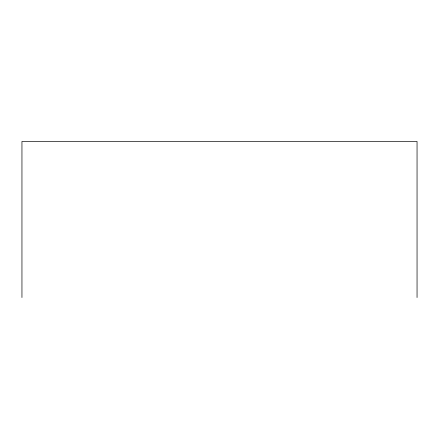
<?xml version="1.0" encoding="UTF-8"?>
<svg xmlns="http://www.w3.org/2000/svg" width="439" height="439" viewBox="0 0 439 439"><rect width="100%" height="100%" fill="white"/><g stroke="black" fill="none" stroke-linecap="round" stroke-linejoin="round"><path stroke-width="0.66" d="M417.05 297.538L417.05 141.462L21.95 141.462L21.95 297.538"/></g></svg>
